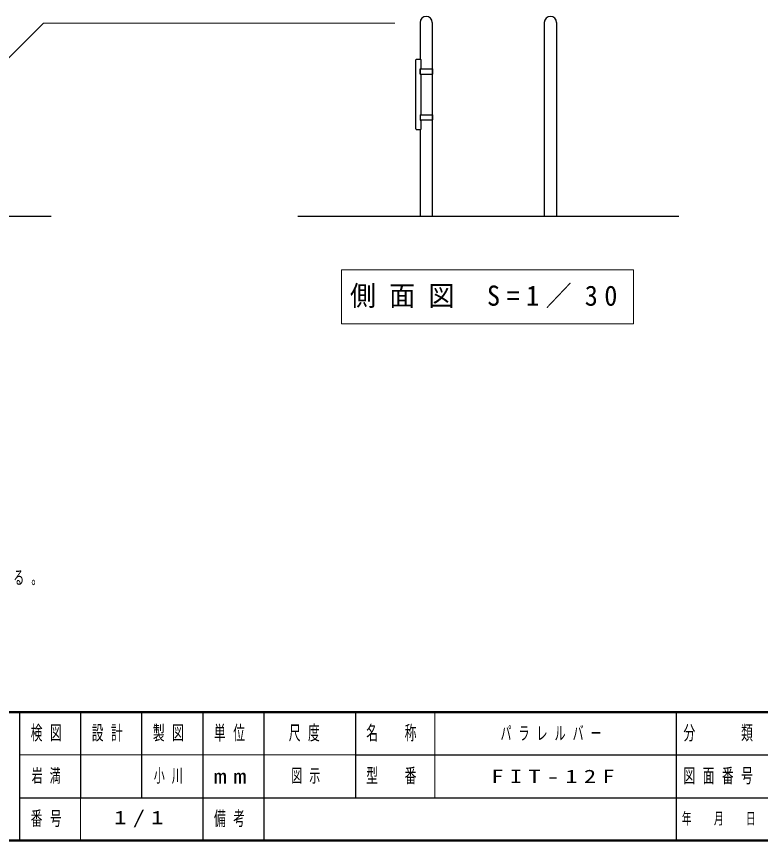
# Model space of a CAD drawing. Units: millimetres on the paper, with parts at other scales. Extents: x -365 to 0, y -54 to 257.
# Drawn here: x -238 to -116.2, y 0 to 134.8 of the extents above; entities that cross this region are included whole.
import ezdxf

# ---------------------------------------------------------------- set-up
doc = ezdxf.new("R2010")
doc.units = ezdxf.units.MM
doc.linetypes.add('USER1', pattern=[4.5, 2.5, -2])
doc.layers.add('LY_1', color=7, linetype='Continuous', lineweight=13)
doc.styles.add('ＭＳ ゴシック', font='')
doc.styles.get('ＭＳ ゴシック').set_extended_font_data('MS Gothic')

msp = doc.modelspace()

# ---------------------------------------------------------------- linework, layer by layer
at = {"layer": 'LY_1'}
for p, q in [((-233.558, 133.738), (-240.768, 126.591)), ((-233.558, 133.738), (-176.021, 133.738)), ((-184.791, 93.357), (-184.791, 84.557)), ((-136.991, 93.357), (-184.791, 93.357)), ((-136.991, 84.557), (-136.991, 93.357)), ((-184.791, 84.557), (-136.991, 84.557)), ((-169.5, 21), (-169.5, 7)), ((-237.5, 14), (-182.5, 14)), ((-227.5, 7), (-227.5, 0))]:
    msp.add_line(p, q, dxfattribs=at)
at = {"layer": 'LY_1', "lineweight": 25}
for p, q in [((-171.917, 133.823), (-171.917, 127.823)), ((-169.907, 133.823), (-169.907, 102.156)), ((-151.584, 133.823), (-151.584, 102.156)), ((-149.574, 133.823), (-149.574, 102.156)), ((-172.587, 116.423), (-172.587, 127.723)), ((-172.487, 127.823), (-171.854, 127.823)), ((-171.754, 126.256), (-171.754, 127.723)), ((-171.92, 126.256), (-171.754, 126.256)), ((-171.92, 125.39), (-171.92, 126.256)), ((-171.92, 126.24), (-169.837, 126.24)), ((-171.92, 125.906), (-171.854, 125.906)), ((-171.92, 125.74), (-171.854, 125.74)), ((-171.92, 125.406), (-169.837, 125.406)), ((-171.854, 125.406), (-171.854, 126.24)), ((-169.837, 125.406), (-169.837, 126.24)), ((-171.92, 125.39), (-171.754, 125.39)), ((-171.754, 118.756), (-171.754, 125.39)), ((-171.92, 118.756), (-171.754, 118.756)), ((-171.92, 118.756), (-171.92, 117.89)), ((-171.92, 118.74), (-169.837, 118.74)), ((-171.854, 117.906), (-171.854, 118.74)), ((-169.837, 117.906), (-169.837, 118.74)), ((-171.92, 118.406), (-171.854, 118.406)), ((-171.92, 118.24), (-171.854, 118.24)), ((-171.92, 117.906), (-169.837, 117.906)), ((-171.92, 117.89), (-171.754, 117.89)), ((-171.754, 116.423), (-171.754, 117.89)), ((-172.487, 116.323), (-171.854, 116.323)), ((-171.917, 116.323), (-171.917, 102.156)), ((-350.966, 102.156), (-232.289, 102.156)), ((-191.917, 102.156), (-129.574, 102.156)), ((-237.5, 21), (-237.5, 0)), ((-227.5, 21), (-227.5, 7)), ((-217.5, 21), (-217.5, 7)), ((-207.5, 21), (-207.5, 0)), ((-197.5, 21), (-197.5, 7)), ((-182.5, 21), (-182.5, 7)), ((-130, 21), (-130, 0)), ((-182.5, 14), (-70, 14)), ((-237.5, 7), (0, 7)), ((-197.5, 7), (-197.5, 0))]:
    msp.add_line(p, q, dxfattribs=at)
at = {"layer": 'LY_1', "linetype": 'USER1'}
for p, q in [((-169.904, 125.406), (-169.904, 126.24)), ((-169.904, 117.906), (-169.904, 118.74))]:
    msp.add_line(p, q, dxfattribs=at)
at = {"layer": 'LY_1', "lineweight": 50}
for p, q in [((-365, 21), (0, 21)), ((-365, 0), (0, 0))]:
    msp.add_line(p, q, dxfattribs=at)
at = {"layer": 'LY_1', "lineweight": 25}
for centre, radius, start, end in [((-170.912, 133.823), 1.005, 0, 180), ((-150.579, 133.823), 1.005, 0, 180), ((-172.487, 127.723), 0.1, 90, 180), ((-171.854, 127.723), 0.1, 0, 90), ((-172.487, 116.423), 0.1, 180, 270), ((-171.854, 116.423), 0.1, 270, 0)]:
    msp.add_arc(centre, radius, start, end, dxfattribs=at)

# ---------------------------------------------------------------- texts
at = {"layer": 'LY_1', "style": 'ＭＳ ゴシック'}
for s, insert, char_height, attachment_point in [('\\T1.5;\\W0.95;側面図\\~S=1／30', (-183.391, 88.957), 3.299, 4), ('\\T1.64;\\W0.6;鋼材は、電気亜鉛メッキ処理の上、ポリエステル樹脂粉体塗装（ペールグレー）仕上げとする。', (-359.511, 41.666), 2.199, 7), ('\\T1.64;\\W0.6;検図', (-232.5, 17.5), 2.346, 5), ('\\T1.64;\\W0.6;設計', (-222.5, 17.5), 2.346, 5), ('\\T1.64;\\W0.6;製図', (-212.5, 17.5), 2.346, 5), ('\\T1.64;\\W0.6;単位', (-202.5, 17.5), 2.346, 5), ('\\T1.64;\\W0.6;尺度', (-190.25, 17.5), 2.346, 5), ('\\T1.64;\\W0.6;名\u3000称', (-176, 17.5), 2.346, 5), ('\\T1.64;\\W0.6;パラレルバー', (-158.75, 17.5), 2.199, 4), ('\\T1.64;\\W0.6;分\u3000\u3000類', (-122.5, 17.5), 2.346, 5), ('\\T1.64;\\W0.6;岩満', (-235.5, 10.5), 2.199, 4), ('\\T1.64;\\W0.6;小川', (-215.5, 10.5), 2.199, 4), ('\\T1.5;\\W1.35;mm', (-202.5, 10.5), 2.346, 5), ('\\T1.64;\\W0.6;図示', (-193, 10.5), 2.199, 4), ('\\T1.64;\\W0.6;型\u3000番', (-176, 10.5), 2.346, 5), ('\\T1.5;\\W1.35;FIT-12F', (-160.25, 10.5), 2.199, 4), ('\\T1.64;\\W0.6;図面番号', (-122.5, 10.5), 2.346, 5), ('\\T1.64;\\W0.6;番号', (-232.5, 3.5), 2.346, 5), ('\\T1.5;\\W1.35;1/1', (-222, 3.5), 2.199, 4), ('\\T1.64;\\W0.6;備考', (-202.5, 3.5), 2.346, 5), ('\\T1.64;\\W0.6;年\u3000月\u3000日', (-122.5, 3.5), 1.906, 5)]:
    msp.add_mtext(s, dxfattribs=dict(at, insert=insert, char_height=char_height, attachment_point=attachment_point))

doc.saveas('drawing.dxf')
